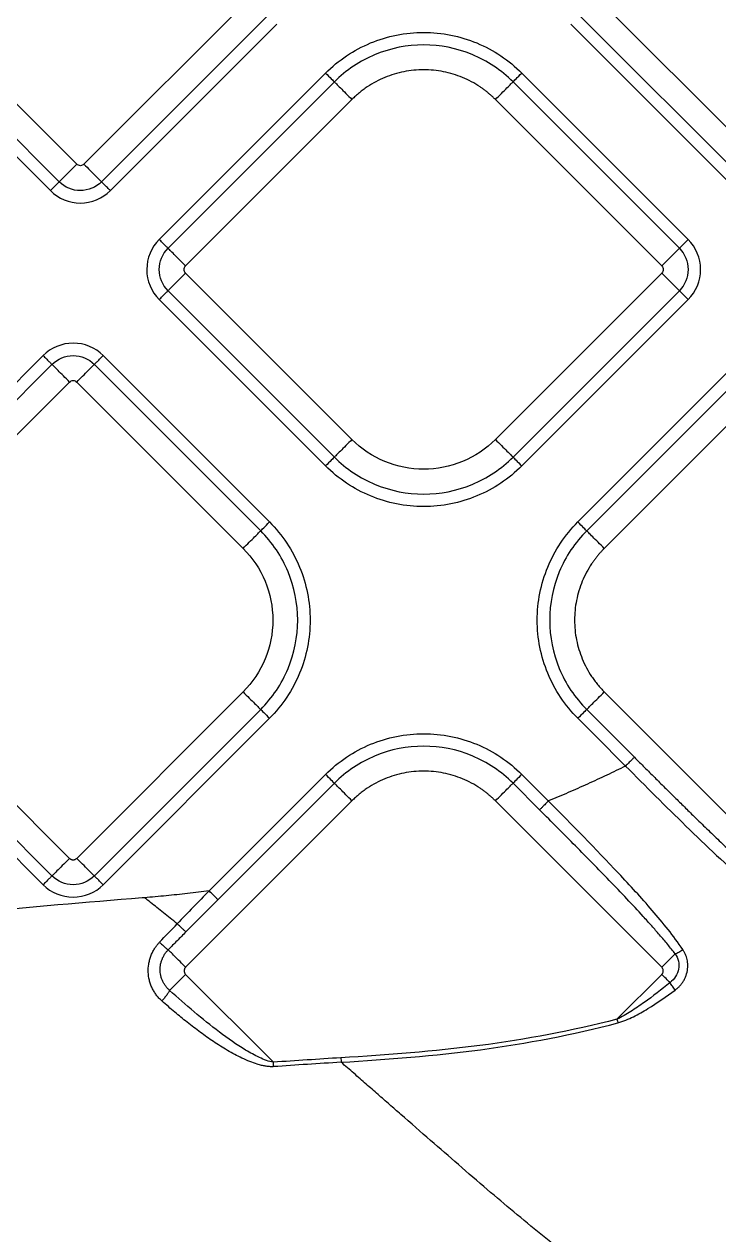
# Model space of a CAD drawing. Extents: x 525 to 613, y 487 to 635.
# Drawn here: x 575.647 to 578.398, y 535.913 to 540.705 of the extents above; entities that cross this region are included whole.
import ezdxf

# ---------------------------------------------------------------- set-up
doc = ezdxf.new("R2010")
doc.units = 0
doc.header["$MEASUREMENT"] = 0
doc.layers.add('1', color=4, linetype='Continuous')
doc.layers.add('STD TEST', color=3, linetype='Continuous')

# ---------------------------------------------------------------- blocks, each defined once
blk = doc.blocks.new('2023 VANGUARD')
at = {"layer": '1', "color": 3, "linetype": 'Continuous', "lineweight": 25}
for p, q in [((6.8952, -52.5401), (6.2364, -51.8813)), ((7.5823, -51.8813), (6.9235, -52.5401)), ((9.6147, -52.5402), (8.9559, -51.8813)), ((6.1667, -51.951), (6.8255, -52.6099)), ((6.9932, -52.6099), (7.652, -51.951)), ((8.8861, -51.9511), (9.545, -52.6099)), ((6.1318, -51.9859), (6.7906, -52.6447)), ((7.0281, -52.6447), (7.6869, -51.9859)), ((8.8513, -51.9859), (9.5101, -52.6448)), ((7.8805, -52.1794), (7.2216, -52.8383)), ((9.3166, -52.8383), (8.6578, -52.1794)), ((7.9153, -52.2143), (7.2565, -52.8731)), ((9.2817, -52.8731), (8.6229, -52.2143)), ((7.3262, -52.9429), (7.985, -52.284)), ((8.5532, -52.284), (9.212, -52.9429)), ((7.985, -53.63), (7.3262, -52.9711)), ((9.212, -52.9711), (8.5532, -53.63)), ((7.2565, -53.0409), (7.9153, -53.6997)), ((8.6229, -53.6997), (9.2817, -53.0409)), ((7.2216, -53.0757), (7.8805, -53.7346)), ((8.6578, -53.7346), (9.3166, -53.0757)), ((6.7621, -53.2978), (6.1033, -53.9566)), ((6.797, -53.3326), (6.1381, -53.9915)), ((7.6235, -53.9915), (6.9647, -53.3326)), ((7.6584, -53.9566), (6.9996, -53.2978)), ((9.5386, -53.2978), (8.8798, -53.9566)), ((9.5735, -53.3326), (8.9147, -53.9914)), ((6.2079, -54.0612), (6.8667, -53.4024)), ((6.895, -53.4024), (7.5538, -54.0612)), ((9.6432, -53.4023), (8.9844, -54.0612)), ((6.8667, -55.2882), (6.2079, -54.6293)), ((7.5538, -54.6293), (6.895, -55.2882)), ((8.9844, -54.6293), (9.6432, -55.2881)), ((6.1381, -54.6991), (6.797, -55.3579)), ((6.9647, -55.3579), (7.6235, -54.6991)), ((8.9147, -54.699), (9.1036, -54.888)), ((6.1033, -54.7339), (6.7621, -55.3928)), ((6.9996, -55.3928), (7.6584, -54.7339)), ((8.8798, -54.7339), (8.9491, -54.8031)), ((8.9491, -54.8031), (9.0688, -54.9229)), ((7.8804, -54.9559), (7.4236, -55.4128)), ((8.6737, -54.9719), (8.6577, -54.9559)), ((7.9153, -54.9908), (7.4542, -55.4519)), ((8.7282, -55.0962), (8.6229, -54.9908)), ((8.763, -55.0613), (8.6737, -54.9719)), ((7.985, -55.0605), (7.3262, -55.7194)), ((9.212, -55.7194), (8.5531, -55.0605)), ((7.1588, -55.4445), (7.1539, -55.4449)), ((7.1637, -55.4441), (7.1588, -55.4445)), ((7.4236, -55.4128), (7.4195, -55.4169)), ((7.3262, -55.7476), (7.6738, -56.0953)), ((9.212, -55.7476), (9.0347, -55.9249))]:
    blk.add_line(p, q, dxfattribs=at)
for points, knots in [([(7.8805, -52.1794), (7.9313, -52.1286), (7.9923, -52.0878), (8.1252, -52.0328), (8.1972, -52.0185), (8.3411, -52.0185), (8.413, -52.0328), (8.5459, -52.0878), (8.6069, -52.1286), (8.6578, -52.1794)], [0, 0, 0, 0, 0.25, 0.25, 0.5, 0.5, 0.75, 0.75, 1, 1, 1, 1]), ([(8.6229, -52.2143), (8.5766, -52.168), (8.5211, -52.1309), (8.4001, -52.0808), (8.3346, -52.0678), (8.2036, -52.0678), (8.1381, -52.0808), (8.0171, -52.1309), (7.9616, -52.168), (7.9153, -52.2143)], [0, 0, 0, 0, 0.25, 0.25, 0.5, 0.5, 0.75, 0.75, 1, 1, 1, 1]), ([(7.8805, -52.1794), (7.8887, -52.1877), (7.897, -52.1959), (7.9096, -52.2086), (7.9139, -52.2129), (7.9153, -52.2143)], [0, 0, 0, 0, 0.5, 0.5, 1, 1, 1, 1]), ([(8.5532, -52.284), (8.55, -52.2809), (8.5438, -52.2748), (8.534, -52.266), (8.524, -52.2575), (8.5137, -52.2493), (8.5032, -52.2415), (8.4851, -52.229), (8.4588, -52.2132), (8.4231, -52.1963), (8.3859, -52.183), (8.3349, -52.1703), (8.2691, -52.1638), (8.2033, -52.1703), (8.1523, -52.183), (8.1151, -52.1963), (8.0794, -52.2132), (8.0512, -52.2301), (8.0297, -52.2453), (8.0142, -52.2574), (7.9992, -52.2703), (7.9898, -52.2794), (7.985, -52.284)], [0, 0, 0, 0, 0.020878, 0.041713, 0.062527, 0.083344, 0.104185, 0.125072, 0.187569, 0.2501, 0.312596, 0.375127, 0.500003, 0.62488, 0.687376, 0.749907, 0.812404, 0.874935, 0.906232, 0.937459, 0.968689, 1, 1, 1, 1]), ([(8.6229, -52.2143), (8.6243, -52.2129), (8.6286, -52.2086), (8.6413, -52.1959), (8.6495, -52.1877), (8.6578, -52.1794)], [0, 0, 0, 0, 0.5, 0.5, 1, 1, 1, 1]), ([(7.9153, -52.2143), (7.9167, -52.2157), (7.9195, -52.2185), (7.9277, -52.2267), (7.9331, -52.2321), (7.9457, -52.2447), (7.953, -52.252), (7.9685, -52.2675), (7.9768, -52.2758), (7.985, -52.284)], [0, 0, 0, 0, 0.25, 0.25, 0.5, 0.5, 0.75, 0.75, 1, 1, 1, 1]), ([(8.5532, -52.284), (8.5614, -52.2758), (8.5697, -52.2675), (8.5852, -52.252), (8.5925, -52.2447), (8.6051, -52.2321), (8.6105, -52.2267), (8.6187, -52.2185), (8.6215, -52.2157), (8.6229, -52.2143)], [0, 0, 0, 0, 0.25, 0.25, 0.5, 0.5, 0.75, 0.75, 1, 1, 1, 1]), ([(6.8255, -52.6099), (6.8269, -52.6085), (6.8297, -52.6057), (6.8379, -52.5975), (6.8432, -52.5921), (6.8559, -52.5795), (6.8631, -52.5722), (6.8787, -52.5567), (6.8869, -52.5484), (6.8952, -52.5401)], [0, 0, 0, 0, 0.25, 0.25, 0.5, 0.5, 0.75, 0.75, 1, 1, 1, 1]), ([(6.9235, -52.5401), (6.9198, -52.5439), (6.9146, -52.546), (6.9041, -52.546), (6.8989, -52.5439), (6.8952, -52.5401)], [0, 0, 0, 0, 0.5, 0.5, 1, 1, 1, 1]), ([(6.9235, -52.5401), (6.9318, -52.5484), (6.94, -52.5567), (6.9556, -52.5722), (6.9628, -52.5795), (6.9754, -52.5921), (6.9808, -52.5975), (6.989, -52.6057), (6.9918, -52.6085), (6.9932, -52.6099)], [0, 0, 0, 0, 0.25, 0.25, 0.5, 0.5, 0.75, 0.75, 1, 1, 1, 1]), ([(6.8255, -52.6099), (6.8249, -52.6105), (6.8236, -52.6118), (6.8195, -52.6158), (6.8167, -52.6186), (6.8102, -52.6252), (6.8063, -52.629), (6.7985, -52.6369), (6.7944, -52.6409), (6.7906, -52.6447)], [0, 0, 0, 0, 0.25, 0.25, 0.5, 0.5, 0.75, 0.75, 1, 1, 1, 1]), ([(6.9932, -52.6099), (6.9712, -52.6318), (6.9406, -52.6446), (6.878, -52.6446), (6.8476, -52.632), (6.8255, -52.6099)], [0, 0, 0, 0, 0.5, 0.5, 1, 1, 1, 1]), ([(7.0281, -52.6447), (7.0243, -52.6409), (7.0202, -52.6369), (7.0124, -52.629), (7.0085, -52.6252), (7.002, -52.6186), (6.9992, -52.6158), (6.9951, -52.6118), (6.9938, -52.6105), (6.9932, -52.6099)], [0, 0, 0, 0, 0.25, 0.25, 0.5, 0.5, 0.75, 0.75, 1, 1, 1, 1]), ([(6.7906, -52.6447), (6.822, -52.6761), (6.8649, -52.6939), (6.9536, -52.6939), (6.997, -52.6758), (7.0281, -52.6447)], [0, 0, 0, 0, 0.5, 0.5, 1, 1, 1, 1]), ([(7.2216, -52.8383), (7.1903, -52.8696), (7.1725, -52.9126), (7.1724, -53.0013), (7.1905, -53.0446), (7.2216, -53.0757)], [0, 0, 0, 0, 0.5, 0.5, 1, 1, 1, 1]), ([(7.2565, -52.8731), (7.2559, -52.8725), (7.2546, -52.8712), (7.2505, -52.8672), (7.2477, -52.8644), (7.2412, -52.8578), (7.2373, -52.854), (7.2295, -52.8461), (7.2254, -52.8421), (7.2216, -52.8383)], [0, 0, 0, 0, 0.25, 0.25, 0.5, 0.5, 0.75, 0.75, 1, 1, 1, 1]), ([(9.3166, -52.8383), (9.3128, -52.8421), (9.3087, -52.8461), (9.3009, -52.854), (9.2971, -52.8578), (9.2905, -52.8644), (9.2877, -52.8672), (9.2837, -52.8712), (9.2824, -52.8725), (9.2817, -52.8731)], [0, 0, 0, 0, 0.25, 0.25, 0.5, 0.5, 0.75, 0.75, 1, 1, 1, 1]), ([(9.3166, -53.0757), (9.348, -53.0444), (9.3658, -53.0014), (9.3658, -52.9127), (9.3477, -52.8694), (9.3166, -52.8383)], [0, 0, 0, 0, 0.5, 0.5, 1, 1, 1, 1]), ([(7.2565, -53.0409), (7.2345, -53.0189), (7.2217, -52.9883), (7.2218, -52.9256), (7.2343, -52.8953), (7.2565, -52.8731)], [0, 0, 0, 0, 0.5, 0.5, 1, 1, 1, 1]), ([(7.3262, -52.9429), (7.3188, -52.9355), (7.3109, -52.9275), (7.2954, -52.912), (7.2878, -52.9044), (7.2745, -52.8911), (7.2688, -52.8855), (7.2605, -52.8771), (7.2578, -52.8744), (7.2565, -52.8731)], [0, 0, 0, 0, 0.25, 0.25, 0.5, 0.5, 0.75, 0.75, 1, 1, 1, 1]), ([(9.212, -52.9429), (9.2203, -52.9346), (9.2285, -52.9263), (9.2441, -52.9108), (9.2513, -52.9035), (9.264, -52.8909), (9.2693, -52.8855), (9.2775, -52.8773), (9.2804, -52.8745), (9.2817, -52.8731)], [0, 0, 0, 0, 0.25, 0.25, 0.5, 0.5, 0.75, 0.75, 1, 1, 1, 1]), ([(9.2817, -52.8731), (9.3037, -52.8951), (9.3165, -52.9257), (9.3165, -52.9884), (9.3039, -53.0187), (9.2817, -53.0409)], [0, 0, 0, 0, 0.5, 0.5, 1, 1, 1, 1]), ([(7.3262, -52.9711), (7.3225, -52.9674), (7.3203, -52.9622), (7.3203, -52.9518), (7.3225, -52.9466), (7.3262, -52.9429)], [0, 0, 0, 0, 0.5, 0.5, 1, 1, 1, 1]), ([(9.212, -52.9429), (9.2157, -52.9466), (9.2179, -52.9518), (9.2179, -52.9622), (9.2157, -52.9674), (9.212, -52.9711)], [0, 0, 0, 0, 0.5, 0.5, 1, 1, 1, 1]), ([(7.3262, -52.9711), (7.3179, -52.9794), (7.3097, -52.9877), (7.2941, -53.0032), (7.2869, -53.0105), (7.2742, -53.0231), (7.2689, -53.0285), (7.2607, -53.0367), (7.2579, -53.0395), (7.2565, -53.0409)], [0, 0, 0, 0, 0.25, 0.25, 0.5, 0.5, 0.75, 0.75, 1, 1, 1, 1]), ([(9.212, -52.9711), (9.2194, -52.9785), (9.2273, -52.9864), (9.2429, -53.002), (9.2505, -53.0096), (9.2638, -53.0229), (9.2694, -53.0285), (9.2777, -53.0369), (9.2804, -53.0396), (9.2817, -53.0409)], [0, 0, 0, 0, 0.25, 0.25, 0.5, 0.5, 0.75, 0.75, 1, 1, 1, 1]), ([(7.2216, -53.0757), (7.2254, -53.0719), (7.2295, -53.0679), (7.2373, -53.06), (7.2412, -53.0562), (7.2477, -53.0496), (7.2505, -53.0468), (7.2546, -53.0428), (7.2559, -53.0415), (7.2565, -53.0409)], [0, 0, 0, 0, 0.25, 0.25, 0.5, 0.5, 0.75, 0.75, 1, 1, 1, 1]), ([(9.2817, -53.0409), (9.2824, -53.0415), (9.2837, -53.0428), (9.2877, -53.0468), (9.2905, -53.0496), (9.2971, -53.0562), (9.3009, -53.06), (9.3087, -53.0679), (9.3128, -53.0719), (9.3166, -53.0757)], [0, 0, 0, 0, 0.25, 0.25, 0.5, 0.5, 0.75, 0.75, 1, 1, 1, 1]), ([(6.9996, -53.2978), (6.9682, -53.2664), (6.9252, -53.2486), (6.8366, -53.2486), (6.7932, -53.2667), (6.7621, -53.2978)], [0, 0, 0, 0, 0.5, 0.5, 1, 1, 1, 1]), ([(6.7621, -53.2978), (6.7659, -53.3016), (6.77, -53.3056), (6.7778, -53.3135), (6.7816, -53.3173), (6.7882, -53.3239), (6.791, -53.3267), (6.795, -53.3307), (6.7963, -53.332), (6.797, -53.3326)], [0, 0, 0, 0, 0.25, 0.25, 0.5, 0.5, 0.75, 0.75, 1, 1, 1, 1]), ([(6.797, -53.3326), (6.8189, -53.3107), (6.8496, -53.2979), (6.9122, -53.2979), (6.9425, -53.3105), (6.9647, -53.3326)], [0, 0, 0, 0, 0.5, 0.5, 1, 1, 1, 1]), ([(6.8667, -53.4024), (6.8584, -53.3941), (6.8502, -53.3858), (6.8346, -53.3703), (6.8274, -53.363), (6.8147, -53.3504), (6.8094, -53.345), (6.8012, -53.3368), (6.7984, -53.334), (6.797, -53.3326)], [0, 0, 0, 0, 0.25, 0.25, 0.5, 0.5, 0.75, 0.75, 1, 1, 1, 1]), ([(6.895, -53.4024), (6.9024, -53.395), (6.9103, -53.3871), (6.9258, -53.3715), (6.9334, -53.3639), (6.9467, -53.3506), (6.9524, -53.345), (6.9607, -53.3366), (6.9634, -53.3339), (6.9647, -53.3326)], [0, 0, 0, 0, 0.25, 0.25, 0.5, 0.5, 0.75, 0.75, 1, 1, 1, 1]), ([(6.9647, -53.3326), (6.9653, -53.332), (6.9666, -53.3307), (6.9707, -53.3267), (6.9734, -53.3239), (6.98, -53.3173), (6.9838, -53.3135), (6.9917, -53.3056), (6.9958, -53.3016), (6.9996, -53.2978)], [0, 0, 0, 0, 0.25, 0.25, 0.5, 0.5, 0.75, 0.75, 1, 1, 1, 1]), ([(6.8667, -53.4024), (6.8704, -53.3987), (6.8756, -53.3965), (6.8861, -53.3965), (6.8913, -53.3987), (6.895, -53.4024)], [0, 0, 0, 0, 0.5, 0.5, 1, 1, 1, 1]), ([(7.985, -53.63), (7.9768, -53.6382), (7.9685, -53.6465), (7.953, -53.662), (7.9457, -53.6693), (7.9331, -53.6819), (7.9277, -53.6873), (7.9195, -53.6955), (7.9167, -53.6983), (7.9153, -53.6997)], [0, 0, 0, 0, 0.25, 0.25, 0.5, 0.5, 0.75, 0.75, 1, 1, 1, 1]), ([(8.5532, -53.63), (8.516, -53.6672), (8.4714, -53.6969), (8.3743, -53.7372), (8.3217, -53.7476), (8.2165, -53.7476), (8.164, -53.7372), (8.0668, -53.6969), (8.0222, -53.6672), (7.985, -53.63)], [0, 0, 0, 0, 0.25, 0.25, 0.5, 0.5, 0.75, 0.75, 1, 1, 1, 1]), ([(8.5532, -53.63), (8.5614, -53.6382), (8.5697, -53.6465), (8.5852, -53.662), (8.5925, -53.6693), (8.6051, -53.6819), (8.6105, -53.6873), (8.6187, -53.6955), (8.6215, -53.6983), (8.6229, -53.6997)], [0, 0, 0, 0, 0.25, 0.25, 0.5, 0.5, 0.75, 0.75, 1, 1, 1, 1]), ([(7.9153, -53.6997), (7.9139, -53.7011), (7.9096, -53.7054), (7.897, -53.718), (7.8887, -53.7263), (7.8805, -53.7346)], [0, 0, 0, 0, 0.5, 0.5, 1, 1, 1, 1]), ([(7.9153, -53.6997), (7.9616, -53.746), (8.0171, -53.7831), (8.1381, -53.8332), (8.2036, -53.8462), (8.3346, -53.8462), (8.4001, -53.8332), (8.5211, -53.7831), (8.5766, -53.746), (8.6229, -53.6997)], [0, 0, 0, 0, 0.25, 0.25, 0.5, 0.5, 0.75, 0.75, 1, 1, 1, 1]), ([(8.6229, -53.6997), (8.6243, -53.7011), (8.6286, -53.7054), (8.6413, -53.718), (8.6495, -53.7263), (8.6578, -53.7346)], [0, 0, 0, 0, 0.5, 0.5, 1, 1, 1, 1]), ([(8.6578, -53.7346), (8.6069, -53.7854), (8.5459, -53.8262), (8.413, -53.8812), (8.3411, -53.8955), (8.1972, -53.8955), (8.1252, -53.8812), (7.9923, -53.8262), (7.9313, -53.7854), (7.8805, -53.7346)], [0, 0, 0, 0, 0.25, 0.25, 0.5, 0.5, 0.75, 0.75, 1, 1, 1, 1]), ([(7.6235, -53.9915), (7.6249, -53.9901), (7.6293, -53.9858), (7.6419, -53.9731), (7.6501, -53.9649), (7.6584, -53.9566)], [0, 0, 0, 0, 0.5, 0.5, 1, 1, 1, 1]), ([(7.6584, -53.9566), (7.7093, -54.0075), (7.75, -54.0685), (7.8051, -54.2014), (7.8194, -54.2733), (7.8194, -54.4172), (7.8051, -54.4891), (7.75, -54.6221), (7.7093, -54.683), (7.6584, -54.7339)], [0, 0, 0, 0, 0.25, 0.25, 0.5, 0.5, 0.75, 0.75, 1, 1, 1, 1]), ([(8.8798, -54.7339), (8.8289, -54.683), (8.7882, -54.622), (8.7331, -54.4891), (8.7188, -54.4172), (8.7188, -54.2733), (8.7331, -54.2014), (8.7882, -54.0684), (8.8289, -54.0075), (8.8798, -53.9566)], [0, 0, 0, 0, 0.25, 0.25, 0.5, 0.5, 0.75, 0.75, 1, 1, 1, 1]), ([(8.9147, -53.9914), (8.9133, -53.9901), (8.9089, -53.9857), (8.8963, -53.9731), (8.8881, -53.9649), (8.8798, -53.9566)], [0, 0, 0, 0, 0.5, 0.5, 1, 1, 1, 1]), ([(7.5538, -54.0612), (7.5621, -54.0529), (7.5703, -54.0447), (7.5859, -54.0291), (7.5931, -54.0219), (7.6058, -54.0092), (7.6111, -54.0039), (7.6193, -53.9957), (7.6222, -53.9929), (7.6235, -53.9915)], [0, 0, 0, 0, 0.25, 0.25, 0.5, 0.5, 0.75, 0.75, 1, 1, 1, 1]), ([(7.6235, -54.6991), (7.6698, -54.6527), (7.7069, -54.5972), (7.7571, -54.4762), (7.7701, -54.4108), (7.7701, -54.2798), (7.7571, -54.2143), (7.7069, -54.0933), (7.6698, -54.0378), (7.6235, -53.9915)], [0, 0, 0, 0, 0.25, 0.25, 0.5, 0.5, 0.75, 0.75, 1, 1, 1, 1]), ([(8.9147, -53.9914), (8.8683, -54.0378), (8.8313, -54.0933), (8.7811, -54.2143), (8.7681, -54.2797), (8.7681, -54.4107), (8.7811, -54.4762), (8.8313, -54.5972), (8.8683, -54.6527), (8.9147, -54.699)], [0, 0, 0, 0, 0.25, 0.25, 0.5, 0.5, 0.75, 0.75, 1, 1, 1, 1]), ([(8.9844, -54.0612), (8.9761, -54.0529), (8.9678, -54.0446), (8.9523, -54.0291), (8.945, -54.0218), (8.9324, -54.0092), (8.927, -54.0038), (8.9189, -53.9956), (8.916, -53.9928), (8.9147, -53.9914)], [0, 0, 0, 0, 0.25, 0.25, 0.5, 0.5, 0.75, 0.75, 1, 1, 1, 1]), ([(8.9844, -54.0612), (8.9813, -54.0643), (8.9752, -54.0706), (8.9663, -54.0803), (8.9578, -54.0903), (8.9497, -54.1006), (8.9418, -54.1112), (8.9294, -54.1292), (8.9136, -54.1556), (8.8967, -54.1912), (8.8834, -54.2284), (8.8706, -54.2795), (8.8641, -54.3452), (8.8706, -54.411), (8.8834, -54.462), (8.8967, -54.4992), (8.9136, -54.5349), (8.9305, -54.5631), (8.9456, -54.5847), (8.9578, -54.6002), (8.9706, -54.6152), (8.9798, -54.6246), (8.9844, -54.6293)], [0, 0, 0, 0, 0.020878, 0.041713, 0.062527, 0.083344, 0.104185, 0.125072, 0.187569, 0.2501, 0.312596, 0.375127, 0.500003, 0.62488, 0.687376, 0.749907, 0.812404, 0.874935, 0.906232, 0.937459, 0.968689, 1, 1, 1, 1]), ([(7.5538, -54.0612), (7.591, -54.0984), (7.6208, -54.1429), (7.661, -54.2401), (7.6715, -54.2927), (7.6715, -54.3979), (7.661, -54.4504), (7.6208, -54.5476), (7.591, -54.5921), (7.5538, -54.6293)], [0, 0, 0, 0, 0.25, 0.25, 0.5, 0.5, 0.75, 0.75, 1, 1, 1, 1]), ([(7.5538, -54.6293), (7.5621, -54.6376), (7.5703, -54.6459), (7.5859, -54.6614), (7.5931, -54.6687), (7.6058, -54.6813), (7.6111, -54.6867), (7.6193, -54.6949), (7.6222, -54.6977), (7.6235, -54.6991)], [0, 0, 0, 0, 0.25, 0.25, 0.5, 0.5, 0.75, 0.75, 1, 1, 1, 1]), ([(8.9147, -54.699), (8.916, -54.6976), (8.9189, -54.6948), (8.927, -54.6866), (8.9324, -54.6813), (8.945, -54.6686), (8.9523, -54.6614), (8.9678, -54.6458), (8.9761, -54.6376), (8.9844, -54.6293)], [0, 0, 0, 0, 0.25, 0.25, 0.5, 0.5, 0.75, 0.75, 1, 1, 1, 1]), ([(7.6235, -54.6991), (7.6249, -54.7004), (7.6293, -54.7048), (7.6419, -54.7174), (7.6501, -54.7256), (7.6584, -54.7339)], [0, 0, 0, 0, 0.5, 0.5, 1, 1, 1, 1]), ([(8.9147, -54.699), (8.9133, -54.7004), (8.9089, -54.7047), (8.8963, -54.7174), (8.8881, -54.7256), (8.8798, -54.7339)], [0, 0, 0, 0, 0.5, 0.5, 1, 1, 1, 1]), ([(7.8804, -54.9559), (7.9313, -54.9051), (7.9923, -54.8643), (8.1252, -54.8093), (8.1971, -54.795), (8.341, -54.795), (8.4129, -54.8093), (8.5459, -54.8643), (8.6069, -54.9051), (8.6577, -54.9559)], [0, 0, 0, 0, 0.25, 0.25, 0.5, 0.5, 0.75, 0.75, 1, 1, 1, 1]), ([(8.6229, -54.9908), (8.5766, -54.9445), (8.5211, -54.9074), (8.4, -54.8573), (8.3346, -54.8443), (8.2036, -54.8443), (8.1381, -54.8573), (8.0171, -54.9074), (7.9616, -54.9445), (7.9153, -54.9908)], [0, 0, 0, 0, 0.25, 0.25, 0.5, 0.5, 0.75, 0.75, 1, 1, 1, 1]), ([(9.0688, -54.9229), (9.0564, -54.929), (9.0316, -54.9412), (8.9941, -54.9591), (8.9563, -54.9768), (8.9183, -54.9943), (8.8799, -55.0114), (8.8412, -55.0283), (8.8023, -55.0449), (8.7761, -55.0558), (8.763, -55.0612)], [0, 0, 0, 0, 0.1233517, 0.247155, 0.3714197, 0.4961555, 0.6213721, 0.7470788, 0.873285, 1, 1, 1, 1]), ([(9.1036, -54.888), (9.103, -54.8886), (9.1017, -54.8899), (9.0976, -54.894), (9.0949, -54.8967), (9.0883, -54.9033), (9.0845, -54.9071), (9.0766, -54.915), (9.0726, -54.9191), (9.0688, -54.9229)], [0, 0, 0, 0, 0.25, 0.25, 0.5, 0.5, 0.75, 0.75, 1, 1, 1, 1]), ([(9.0688, -54.9229), (9.148, -55.0026), (9.2274, -55.082), (9.3882, -55.2385), (9.4694, -55.3157), (9.5541, -55.3881)], [0, 0, 0, 0, 0.5, 0.5, 1, 1, 1, 1]), ([(9.1036, -54.888), (9.1171, -54.9015), (9.1439, -54.9282), (9.1838, -54.968), (9.2234, -55.0073), (9.2626, -55.0461), (9.3014, -55.0843), (9.3439, -55.126), (9.39, -55.1708), (9.4392, -55.2181), (9.4874, -55.2638), (9.5346, -55.3076), (9.566, -55.3359), (9.5815, -55.3499)], [0, 0, 0, 0, 0.085747, 0.17052, 0.254325, 0.337167, 0.419052, 0.499986, 0.60577, 0.708647, 0.808633, 0.905744, 1, 1, 1, 1]), ([(7.9153, -54.9908), (7.9139, -54.9894), (7.9096, -54.9851), (7.8969, -54.9725), (7.8887, -54.9642), (7.8804, -54.9559)], [0, 0, 0, 0, 0.5, 0.5, 1, 1, 1, 1]), ([(8.5531, -55.0605), (8.55, -55.0575), (8.5438, -55.0513), (8.534, -55.0425), (8.524, -55.034), (8.5137, -55.0258), (8.5031, -55.018), (8.4851, -55.0055), (8.4588, -54.9897), (8.4231, -54.9729), (8.3859, -54.9595), (8.3349, -54.9468), (8.2691, -54.9403), (8.2033, -54.9468), (8.1523, -54.9595), (8.1151, -54.9729), (8.0794, -54.9897), (8.0512, -55.0067), (8.0297, -55.0218), (8.0141, -55.0339), (7.9992, -55.0468), (7.9897, -55.0559), (7.985, -55.0605)], [0, 0, 0, 0, 0.020878, 0.041713, 0.062527, 0.083344, 0.104185, 0.125072, 0.187569, 0.2501, 0.312596, 0.375127, 0.500003, 0.62488, 0.687376, 0.749907, 0.812404, 0.874935, 0.906232, 0.937459, 0.968689, 1, 1, 1, 1]), ([(8.6577, -54.9559), (8.6495, -54.9642), (8.6412, -54.9725), (8.6286, -54.9851), (8.6242, -54.9894), (8.6229, -54.9908)], [0, 0, 0, 0, 0.5, 0.5, 1, 1, 1, 1]), ([(7.985, -55.0605), (7.9767, -55.0523), (7.9685, -55.044), (7.9529, -55.0285), (7.9457, -55.0212), (7.9331, -55.0086), (7.9277, -55.0032), (7.9195, -54.995), (7.9167, -54.9922), (7.9153, -54.9908)], [0, 0, 0, 0, 0.25, 0.25, 0.5, 0.5, 0.75, 0.75, 1, 1, 1, 1]), ([(8.5531, -55.0605), (8.5614, -55.0523), (8.5697, -55.044), (8.5852, -55.0285), (8.5925, -55.0212), (8.6051, -55.0086), (8.6105, -55.0032), (8.6187, -54.995), (8.6215, -54.9922), (8.6229, -54.9908)], [0, 0, 0, 0, 0.25, 0.25, 0.5, 0.5, 0.75, 0.75, 1, 1, 1, 1]), ([(8.763, -55.0612), (8.7592, -55.065), (8.7552, -55.0691), (8.7473, -55.077), (8.7435, -55.0808), (8.7369, -55.0874), (8.7342, -55.0901), (8.7301, -55.0942), (8.7288, -55.0955), (8.7282, -55.0962)], [0, 0, 0, 0, 0.25, 0.25, 0.5, 0.5, 0.75, 0.75, 1, 1, 1, 1]), ([(9.2955, -55.6496), (9.2587, -55.595), (9.217, -55.5441), (9.131, -55.4444), (9.0864, -55.3956), (8.9502, -55.2507), (8.8566, -55.1556), (8.763, -55.0613)], [0, 0, 0, 0, 0.25, 0.25, 0.5, 0.5, 1, 1, 1, 1]), ([(9.2652, -55.6662), (9.2604, -55.6601), (9.2507, -55.6478), (9.2356, -55.6292), (9.2197, -55.6102), (9.1987, -55.5856), (9.1716, -55.5547), (9.1287, -55.5072), (9.0727, -55.447), (9.0058, -55.3773), (8.9379, -55.3075), (8.87, -55.2386), (8.7998, -55.1679), (8.7523, -55.1203), (8.7282, -55.0962)], [0, 0, 0, 0, 0.029691, 0.060443, 0.092261, 0.12515, 0.184914, 0.250049, 0.370928, 0.499849, 0.619784, 0.7431, 0.869829, 1, 1, 1, 1]), ([(6.8667, -55.2882), (6.8593, -55.2956), (6.8514, -55.3035), (6.8358, -55.319), (6.8282, -55.3266), (6.815, -55.3399), (6.8093, -55.3456), (6.801, -55.3539), (6.7983, -55.3566), (6.797, -55.3579)], [0, 0, 0, 0, 0.25, 0.25, 0.5, 0.5, 0.75, 0.75, 1, 1, 1, 1]), ([(6.8667, -55.2882), (6.8673, -55.2888), (6.8686, -55.2899), (6.8708, -55.2914), (6.8735, -55.2927), (6.8769, -55.2938), (6.8808, -55.2942), (6.8848, -55.2938), (6.8885, -55.2926), (6.892, -55.2908), (6.894, -55.289), (6.895, -55.2882)], [0, 0, 0, 0, 0.083478, 0.166388, 0.250171, 0.374789, 0.500105, 0.62472, 0.750039, 0.874841, 1, 1, 1, 1]), ([(6.9647, -55.3579), (6.9634, -55.3566), (6.9607, -55.3539), (6.9524, -55.3456), (6.9467, -55.3399), (6.9334, -55.3266), (6.9258, -55.319), (6.9103, -55.3035), (6.9024, -55.2956), (6.895, -55.2882)], [0, 0, 0, 0, 0.25, 0.25, 0.5, 0.5, 0.75, 0.75, 1, 1, 1, 1]), ([(6.797, -55.3579), (6.7963, -55.3585), (6.795, -55.3598), (6.791, -55.3639), (6.7882, -55.3666), (6.7816, -55.3732), (6.7778, -55.377), (6.77, -55.3849), (6.7659, -55.3889), (6.7621, -55.3928)], [0, 0, 0, 0, 0.25, 0.25, 0.5, 0.5, 0.75, 0.75, 1, 1, 1, 1]), ([(6.7621, -55.3928), (6.7935, -55.4241), (6.8364, -55.4419), (6.9251, -55.4419), (6.9685, -55.4239), (6.9996, -55.3928)], [0, 0, 0, 0, 0.5, 0.5, 1, 1, 1, 1]), ([(6.9647, -55.3579), (6.9427, -55.3799), (6.9121, -55.3926), (6.8495, -55.3926), (6.8191, -55.38), (6.797, -55.3579)], [0, 0, 0, 0, 0.5, 0.5, 1, 1, 1, 1]), ([(6.9996, -55.3928), (6.9958, -55.3889), (6.9917, -55.3849), (6.9838, -55.377), (6.98, -55.3732), (6.9734, -55.3666), (6.9707, -55.3639), (6.9666, -55.3598), (6.9653, -55.3585), (6.9647, -55.3579)], [0, 0, 0, 0, 0.25, 0.25, 0.5, 0.5, 0.75, 0.75, 1, 1, 1, 1]), ([(7.4195, -55.417), (7.4053, -55.4188), (7.3768, -55.4225), (7.3342, -55.4275), (7.2915, -55.4322), (7.2489, -55.4365), (7.2063, -55.4406), (7.1779, -55.4429), (7.1637, -55.4441)], [0, 0, 0, 0, 0.167203, 0.334176, 0.500931, 0.66748, 0.833832, 1, 1, 1, 1]), ([(7.293, -55.5472), (7.2838, -55.5398), (7.2656, -55.5252), (7.2389, -55.5038), (7.213, -55.4832), (7.1881, -55.4634), (7.1717, -55.4504), (7.1637, -55.4441)], [0, 0, 0, 0, 0.214711, 0.422034, 0.622002, 0.814646, 1, 1, 1, 1]), ([(7.4542, -55.4519), (7.4536, -55.4512), (7.4523, -55.4499), (7.4483, -55.4459), (7.4455, -55.4431), (7.4389, -55.4365), (7.4351, -55.4327), (7.4272, -55.4248), (7.4232, -55.4208), (7.4194, -55.417)], [0, 0, 0, 0, 0.25, 0.25, 0.5, 0.5, 0.75, 0.75, 1, 1, 1, 1]), ([(7.3274, -55.5792), (7.3157, -55.5911), (7.2922, -55.6148), (7.2688, -55.6385), (7.2572, -55.6504)], [0, 0, 0, 0, 0.502096, 1, 1, 1, 1]), ([(7.3274, -55.5792), (7.3266, -55.5786), (7.3252, -55.5775), (7.321, -55.5739), (7.3182, -55.5714), (7.3118, -55.5654), (7.3081, -55.5619), (7.3005, -55.5547), (7.2966, -55.5509), (7.2929, -55.5473)], [0, 0, 0, 0, 0.25, 0.25, 0.5, 0.5, 0.75, 0.75, 1, 1, 1, 1]), ([(7.2321, -55.8528), (7.2301, -55.851), (7.2261, -55.8474), (7.2205, -55.8415), (7.2151, -55.8354), (7.2084, -55.8269), (7.2009, -55.8157), (7.1933, -55.8014), (7.1872, -55.7865), (7.181, -55.7659), (7.1771, -55.7392), (7.1789, -55.7122), (7.1834, -55.691), (7.1884, -55.6755), (7.1949, -55.6605), (7.202, -55.6478), (7.209, -55.6372), (7.2157, -55.6285), (7.2206, -55.6231), (7.2231, -55.6204)], [0, 0, 0, 0, 0.031302, 0.06263, 0.094066, 0.12569, 0.188097, 0.250737, 0.313149, 0.375454, 0.499809, 0.624223, 0.686572, 0.749077, 0.811799, 0.874261, 0.916449, 0.958294, 1, 1, 1, 1]), ([(7.2231, -55.6204), (7.2266, -55.6238), (7.2304, -55.6274), (7.2377, -55.6342), (7.2413, -55.6374), (7.2476, -55.643), (7.2503, -55.6453), (7.2546, -55.6487), (7.2562, -55.6498), (7.2572, -55.6504)], [0, 0, 0, 0, 0.25, 0.25, 0.5, 0.5, 0.75, 0.75, 1, 1, 1, 1]), ([(7.2629, -55.8109), (7.2613, -55.8095), (7.2581, -55.8066), (7.2537, -55.802), (7.2495, -55.7971), (7.2456, -55.792), (7.242, -55.7867), (7.2387, -55.7811), (7.2358, -55.7754), (7.2323, -55.7676), (7.2289, -55.7575), (7.2265, -55.7463), (7.225, -55.7336), (7.2251, -55.7207), (7.2271, -55.7067), (7.2304, -55.6942), (7.2351, -55.6822), (7.2412, -55.6708), (7.2484, -55.66), (7.2543, -55.6536), (7.2572, -55.6504)], [0, 0, 0, 0, 0.035803, 0.07163, 0.10747, 0.143311, 0.179141, 0.214949, 0.250729, 0.286496, 0.357687, 0.428797, 0.478249, 0.570914, 0.642378, 0.713792, 0.785046, 0.856637, 0.928393, 1, 1, 1, 1]), ([(7.3262, -55.7194), (7.3191, -55.7123), (7.3115, -55.7047), (7.2966, -55.6898), (7.2892, -55.6824), (7.2762, -55.6694), (7.2705, -55.6637), (7.2619, -55.6551), (7.2589, -55.6521), (7.2572, -55.6504)], [0, 0, 0, 0, 0.25, 0.25, 0.5, 0.5, 0.75, 0.75, 1, 1, 1, 1]), ([(9.2652, -55.6662), (9.2582, -55.6731), (9.2494, -55.6819), (9.2308, -55.7006), (9.221, -55.7104), (9.212, -55.7194)], [0, 0, 0, 0, 0.5, 0.5, 1, 1, 1, 1]), ([(9.2652, -55.6662), (9.2773, -55.6835), (9.2822, -55.7055), (9.2749, -55.7473), (9.2627, -55.767), (9.2448, -55.7804)], [0, 0, 0, 0, 0.5, 0.5, 1, 1, 1, 1]), ([(9.2652, -55.6662), (9.2692, -55.6646), (9.2741, -55.6622), (9.2847, -55.6565), (9.2902, -55.6531), (9.2955, -55.6496)], [0, 0, 0, 0, 0.5, 0.5, 1, 1, 1, 1]), ([(9.2655, -55.8095), (9.2672, -55.8082), (9.2708, -55.8055), (9.2758, -55.8011), (9.2806, -55.7965), (9.2851, -55.7917), (9.2893, -55.7866), (9.2933, -55.7813), (9.297, -55.7758), (9.3004, -55.7701), (9.3034, -55.7643), (9.3062, -55.7584), (9.311, -55.746), (9.3156, -55.7263), (9.3153, -55.7047), (9.3126, -55.6888), (9.3098, -55.6784), (9.306, -55.6684), (9.3013, -55.6586), (9.2975, -55.6526), (9.2955, -55.6496)], [0, 0, 0, 0, 0.036484, 0.07295, 0.109406, 0.145853, 0.182295, 0.21873, 0.255158, 0.291579, 0.327992, 0.364401, 0.400812, 0.549785, 0.699371, 0.759532, 0.819713, 0.879868, 0.939965, 1, 1, 1, 1]), ([(7.3262, -55.7194), (7.3256, -55.72), (7.3244, -55.7213), (7.323, -55.7235), (7.3216, -55.7262), (7.3206, -55.7296), (7.3202, -55.7335), (7.3206, -55.7374), (7.3217, -55.7412), (7.3235, -55.7447), (7.3253, -55.7467), (7.3262, -55.7476)], [0, 0, 0, 0, 0.0834784, 0.1663875, 0.2501706, 0.374789, 0.5001047, 0.6247202, 0.7500387, 0.8748413, 1, 1, 1, 1]), ([(9.212, -55.7476), (9.2126, -55.747), (9.2138, -55.7457), (9.2152, -55.7435), (9.2166, -55.7408), (9.2176, -55.7374), (9.218, -55.7335), (9.2176, -55.7296), (9.2164, -55.7258), (9.2146, -55.7223), (9.2129, -55.7203), (9.212, -55.7194)], [0, 0, 0, 0, 0.083478, 0.166388, 0.250171, 0.374789, 0.500105, 0.62472, 0.750039, 0.874841, 1, 1, 1, 1]), ([(7.3262, -55.7476), (7.3131, -55.7607), (7.3001, -55.7737), (7.2779, -55.7959), (7.2687, -55.8051), (7.2629, -55.8109)], [0, 0, 0, 0, 0.5, 0.5, 1, 1, 1, 1]), ([(9.2448, -55.7804), (9.2111, -55.8076), (9.1771, -55.8341), (9.1251, -55.8713), (9.1076, -55.8833), (9.0719, -55.9058), (9.0538, -55.9166), (9.0347, -55.9249)], [0, 0, 0, 0, 0.5, 0.5, 0.75, 0.75, 1, 1, 1, 1]), ([(9.2655, -55.8095), (9.262, -55.8049), (9.2583, -55.7999), (9.2511, -55.7898), (9.2477, -55.7849), (9.2448, -55.7804)], [0, 0, 0, 0, 0.5, 0.5, 1, 1, 1, 1]), ([(7.2629, -55.8109), (7.262, -55.813), (7.2605, -55.8156), (7.2566, -55.8219), (7.2541, -55.8255), (7.2484, -55.8333), (7.2452, -55.8373), (7.2387, -55.8453), (7.2353, -55.8493), (7.2321, -55.8528)], [0, 0, 0, 0, 0.25, 0.25, 0.5, 0.5, 0.75, 0.75, 1, 1, 1, 1]), ([(7.6738, -56.0953), (7.6554, -56.0929), (7.6369, -56.0853), (7.5998, -56.0679), (7.5818, -56.0579), (7.5285, -56.0257), (7.4939, -56.0015), (7.3919, -55.9248), (7.327, -55.8689), (7.2629, -55.8109)], [0, 0, 0, 0, 0.125, 0.125, 0.25, 0.25, 0.5, 0.5, 1, 1, 1, 1]), ([(9.0385, -55.9396), (9.0603, -55.9338), (9.0803, -55.9248), (9.1194, -55.9053), (9.1384, -55.8945), (9.1942, -55.8604), (9.2301, -55.8355), (9.2655, -55.8095)], [0, 0, 0, 0, 0.25, 0.25, 0.5, 0.5, 1, 1, 1, 1]), ([(7.675, -56.1129), (7.6729, -56.113), (7.6687, -56.1132), (7.6622, -56.1131), (7.6556, -56.1127), (7.6488, -56.112), (7.6392, -56.1105), (7.6261, -56.1077), (7.6055, -56.1018), (7.5794, -56.0925), (7.5498, -56.0794), (7.5202, -56.0645), (7.4824, -56.0434), (7.4369, -56.0146), (7.3838, -55.9772), (7.3329, -55.9381), (7.282, -55.8964), (7.2492, -55.8678), (7.2321, -55.8528)], [0, 0, 0, 0, 0.0119346, 0.0241645, 0.0367254, 0.0496504, 0.0629699, 0.0918786, 0.1257974, 0.1849531, 0.2508236, 0.3115476, 0.3754267, 0.5003966, 0.6218497, 0.7501706, 0.8697053, 1, 1, 1, 1]), ([(9.0347, -55.9249), (8.8554, -55.9718), (8.6743, -56.0055), (8.3093, -56.053), (8.1254, -56.0665), (7.9411, -56.0779)], [0, 0, 0, 0, 0.5, 0.5, 1, 1, 1, 1]), ([(7.9423, -56.0955), (8.1266, -56.0839), (8.311, -56.07), (8.677, -56.0214), (8.8587, -55.987), (9.0385, -55.9396)], [0, 0, 0, 0, 0.5, 0.5, 1, 1, 1, 1]), ([(9.5169, -57.2985), (9.5137, -57.2974), (9.5072, -57.2951), (9.4971, -57.2914), (9.4868, -57.2874), (9.4762, -57.2831), (9.4653, -57.2785), (9.4541, -57.2735), (9.4426, -57.2683), (9.4309, -57.2627), (9.4188, -57.2568), (9.4064, -57.2506), (9.3938, -57.2441), (9.3609, -57.2267), (9.304, -57.1943), (9.2204, -57.1418), (9.1303, -57.0809), (9.0376, -57.0144), (8.9392, -56.9406), (8.8047, -56.8356), (8.6643, -56.7205), (8.5191, -56.5978), (8.4091, -56.5032), (8.2947, -56.4038), (8.2035, -56.3239), (8.1337, -56.2628), (8.088, -56.2228), (8.0409, -56.1815), (7.9922, -56.139), (7.959, -56.1101), (7.9423, -56.0954)], [0, 0, 0, 0, 0.009997, 0.020069, 0.030216, 0.04044, 0.05074, 0.061117, 0.07157, 0.0821, 0.092707, 0.10339, 0.114151, 0.124989, 0.185957, 0.250014, 0.310882, 0.374971, 0.435603, 0.500003, 0.624986, 0.685509, 0.750017, 0.810715, 0.874991, 0.898671, 0.923019, 0.948026, 0.973689, 1, 1, 1, 1])]:
    blk.add_open_spline(points, degree=3, knots=knots, dxfattribs=at)
for points in [[(7.1539, -55.4449), (6.931, -55.4626), (6.7082, -55.482), (6.4857, -55.5033)], [(7.4195, -55.4169), (7.3772, -55.4601), (7.3349, -55.5036), (7.293, -55.5472)], [(7.3274, -55.5792), (7.3696, -55.5367), (7.4119, -55.4942), (7.4542, -55.4519)], [(7.2231, -55.6204), (7.2463, -55.5959), (7.2696, -55.5715), (7.293, -55.5472)], [(9.2448, -55.7804), (9.2347, -55.7704), (9.2233, -55.759), (9.212, -55.7476)], [(9.0347, -55.9249), (9.036, -55.9299), (9.0373, -55.9349), (9.0385, -55.9396)], [(7.9411, -56.0779), (7.852, -56.0834), (7.7629, -56.0892), (7.6738, -56.0953)], [(7.675, -56.1129), (7.6747, -56.1073), (7.6743, -56.1013), (7.6738, -56.0953)], [(7.9423, -56.0954), (7.8531, -56.101), (7.7641, -56.1068), (7.675, -56.1129)], [(7.9411, -56.0779), (7.9415, -56.0838), (7.9419, -56.0899), (7.9422, -56.0954)]]:
    blk.add_open_spline(points, degree=3, dxfattribs=at)
blk = doc.blocks.new('2026 Vanguard')
at = {"layer": 'STD TEST', "color": 1}
blk.add_blockref('2023 VANGUARD', (44.1613, 88.209), dxfattribs=at)

msp = doc.modelspace()

# ---------------------------------------------------------------- block references
at = {"layer": '1'}
msp.add_blockref('2026 Vanguard', (524.7985, 504.4821), dxfattribs=at)

doc.saveas('drawing.dxf')
